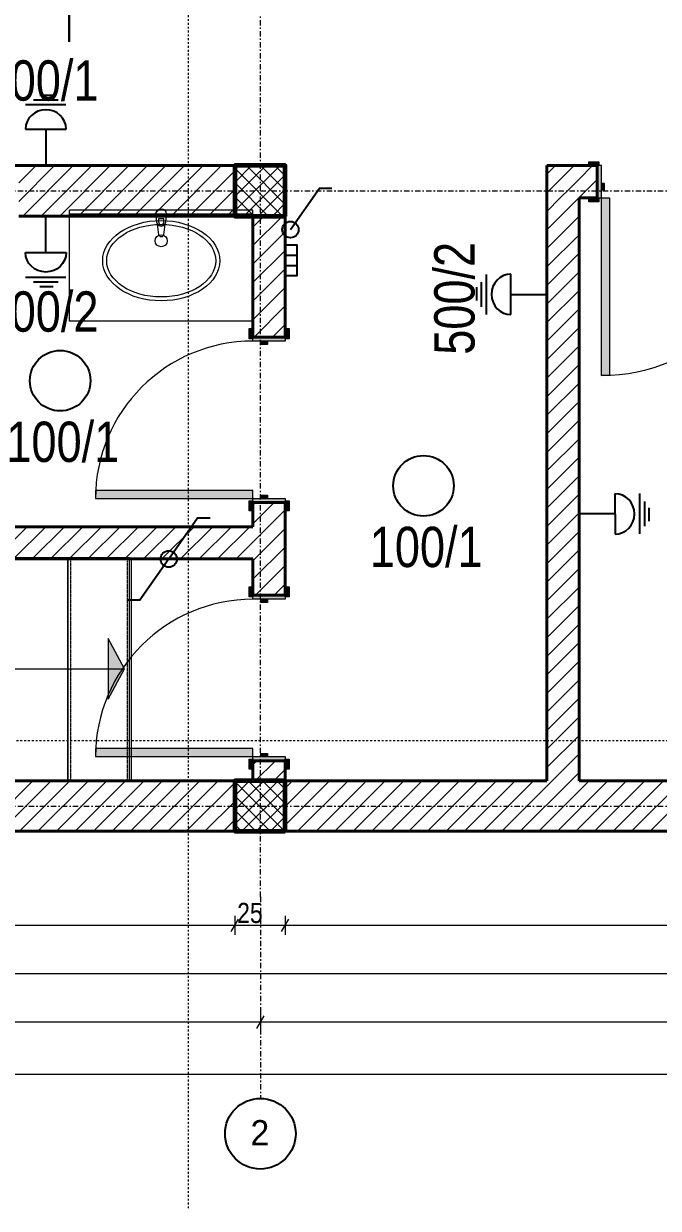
# Model space of a CAD drawing. Header units: millimetres. Extents: x -22688 to 165477, y -34508 to 218425.
# Drawn here: x 12515 to 15659, y 91930 to 97802 of the extents above; entities that cross this region are included whole.
import ezdxf

# ---------------------------------------------------------------- set-up
doc = ezdxf.new("R2010")
doc.units = ezdxf.units.MM
doc.header["$MEASUREMENT"] = 0
for name, pattern in [('- Двойно прекъснати линии', [1093.611073, 529.166651, -211.666656, 141.111112, -211.666656]), ('- Прекъснати линия', [211.666667, 105.833333, -105.833333]), ('Small Dashed', [282.222222, 141.111111, -141.111111])]:
    doc.linetypes.add(name, pattern=pattern)
for name, color, linetype in [('1 _ Плочи - Основни.Structural - Bearing', 7, 'Continuous'), ('6 _ - Конструктивни оси.Dimensioning', 7, 'Continuous'), ('6 _ - Размери - Нива.Dimensioning', 7, 'Continuous'), ('ELEKTRIKA', 24, 'Continuous'), ('Marker - Section', 7, 'Continuous'), ('Structural - Bearing', 7, 'Continuous'), ('Structural - Stair & Railing', 7, 'Continuous')]:
    doc.layers.add(name, color=color, linetype=linetype)
doc.layers.add('3 _ - Обзавеждане - Вътрешно.Furniture', color=7, linetype='Continuous', true_color=0x6b6157)
doc.layers.add('6 _ - Размери - Основни.Dimensioning', color=7, linetype='Continuous', true_color=0x7a7a7a)
doc.layers.add('hatch', color=7, linetype='Continuous', lineweight=9, true_color=0x7a7a7a)
doc.styles.add('GENERATED_STYLE_6', font='Cambria Math.ttf')
doc.styles.add('KIRILICA', font='MCSWIS.TTF', dxfattribs={"width": 0.8, "height": 20})
pattern_1 = [(45, (-46897.83, 95813.185), (-45.961934, 45.961934), [])]
pattern_2 = [(45, (-46897.833, 95813.185), (-35.355335, 35.355335), []), (135, (-46897.833, 95813.185), (35.355335, 35.355335), [])]

# ---------------------------------------------------------------- blocks, each defined once
blk = doc.blocks.new('ednofazna 500ka')
at = {"layer": 'ELEKTRIKA', "color": 1}
for p, q in [((90535.9, 116875.2), (90535.9, 116752.3)), ((90559.9, 116914.2), (90559.9, 116714.8)), ((90681.9, 116914.1), (90681.7, 116712.8)), ((90513.4, 116843.8), (90513.4, 116777.8)), ((90681.8, 116813.5), (90859.5, 116813.5))]:
    blk.add_line(p, q, dxfattribs=at)
at = {"layer": 'ELEKTRIKA', "color": 1, "extrusion": (0, 0, -1)}
blk.add_ellipse((90681.8, 116813.5), major_axis=(0.1, 100.6), ratio=0.960784, start_param=3.141593, end_param=6.283185, dxfattribs=at)
blk = doc.blocks.new('skali')
at = {"layer": 'ELEKTRIKA', "color": 30, "linetype": 'Continuous', "ltscale": 0.25}
for points in [[(90753.6, 114237), (90897, 114441.8), (90959.5, 114441.8)], [(90753.6, 114237), (90610.2, 114032.2), (90547.7, 114032.2)]]:
    blk.add_lwpolyline(points, dxfattribs=at)
blk.add_circle((90753.6, 114237), 40.6, dxfattribs=at)
blk = doc.blocks.new('prekidac')
at = {"layer": 'ELEKTRIKA', "color": 30, "linetype": 'Continuous', "ltscale": 0.25}
blk.add_lwpolyline([(92606.9, 132570), (92750.3, 132774.8), (92812.8, 132774.8)], dxfattribs=at)
blk.add_circle((92606.9, 132570), 40.6, dxfattribs=at)

msp = doc.modelspace()

# ---------------------------------------------------------------- hatches: boundary and pattern name
at = {"layer": 'hatch', "linetype": 'Continuous', "lineweight": 9}
h = msp.add_hatch(dxfattribs=at)
h.set_pattern_fill('COMMON_BRICK_0001', color=256, scale=0.5, style=0, pattern_type=2)
h.set_pattern_definition(pattern_1)
h.paths.add_polyline_path([(12490.5, 97098.8), (12490.5, 96848.8), (13560.2, 96848.8), (13560.2, 97098.8)])
h = msp.add_hatch(dxfattribs=at)
h.set_pattern_fill('1_БЕТОН_СГЛОБЯЕМИ_ЕЛЕМЕН_E7', color=256, scale=0.5, style=0, pattern_type=2)
h.set_pattern_definition(pattern_2)
h.paths.add_polyline_path([(13810.2, 96848.8), (13810.2, 97098.8), (13560.2, 97098.8), (13560.2, 96848.8)])
h = msp.add_hatch(dxfattribs=at)
h.set_pattern_fill('COMMON_BRICK_0001', color=256, scale=0.5, style=0, pattern_type=2)
h.set_pattern_definition(pattern_1)
h.paths.add_polyline_path([(15106.6, 96938.8), (15266.6, 96938.8), (15106.6, 97098.8)])
h = msp.add_hatch(dxfattribs=at)
h.set_pattern_fill('COMMON_BRICK_0001', color=256, scale=0.5, style=0, pattern_type=2)
h.set_pattern_definition(pattern_1)
h.paths.add_polyline_path([(15266.6, 97098.8), (15106.6, 97098.8), (15266.6, 96938.8)])
h = msp.add_hatch(dxfattribs=at)
h.set_pattern_fill('COMMON_BRICK_0001', color=256, scale=0.5, style=0, pattern_type=2)
h.set_pattern_definition(pattern_1)
h.paths.add_polyline_path([(15266.6, 97098.8), (15266.6, 96938.8), (15356.6, 96938.8), (15356.6, 97098.8)])
at = {"layer": 'hatch', "linetype": 'Continuous', "lineweight": 9, "true_color": 0xdedede}
for points in [[(15364.6, 97098.8), (15364.6, 97117.8), (15314.6, 97117.8), (15314.6, 97098.8)], [(15356.6, 97098.8), (15356.6, 96938.8), (15376.6, 96938.8), (15376.6, 97098.8)], [(15376.6, 96978.8), (15392.6, 96978.8), (15392.6, 97010.8), (15376.6, 97010.8)], [(15364.6, 96919.8), (15364.6, 96938.8), (15314.6, 96938.8), (15314.6, 96919.8)], [(15376.6, 96058.8), (15416.6, 96058.8), (15416.6, 96938.8), (15376.6, 96938.8)], [(13631.2, 96240.8), (13650.2, 96240.8), (13650.2, 96290.8), (13631.2, 96290.8)], [(13810.2, 96240.8), (13829.2, 96240.8), (13829.2, 96290.8), (13810.2, 96290.8)], [(13810.2, 96228.8), (13810.2, 96248.8), (13650.2, 96248.8), (13650.2, 96228.8)], [(13722.2, 96228.8), (13690.2, 96228.8), (13690.2, 96212.8), (13722.2, 96212.8)], [(12870.2, 95448.8), (13650.2, 95448.8), (13650.2, 95488.8), (12870.2, 95488.8)], [(13650.2, 95436.8), (13631.2, 95436.8), (13631.2, 95386.8), (13650.2, 95386.8)], [(13810.2, 95428.8), (13810.2, 95448.8), (13650.2, 95448.8), (13650.2, 95428.8)], [(13690.2, 95448.8), (13722.2, 95448.8), (13722.2, 95464.8), (13690.2, 95464.8)], [(13829.2, 95436.8), (13810.2, 95436.8), (13810.2, 95386.8), (13829.2, 95386.8)], [(13631.2, 94960.8), (13650.2, 94960.8), (13650.2, 95010.8), (13631.2, 95010.8)], [(13810.2, 94948.8), (13810.2, 94968.8), (13650.2, 94968.8), (13650.2, 94948.8)], [(13810.2, 94960.8), (13829.2, 94960.8), (13829.2, 95010.8), (13810.2, 95010.8)], [(13722.2, 94948.8), (13690.2, 94948.8), (13690.2, 94932.8), (13722.2, 94932.8)], [(12870.2, 94168.8), (13650.2, 94168.8), (13650.2, 94208.8), (12870.2, 94208.8)], [(13650.2, 94156.8), (13631.2, 94156.8), (13631.2, 94106.8), (13650.2, 94106.8)], [(13810.2, 94148.8), (13810.2, 94168.8), (13650.2, 94168.8), (13650.2, 94148.8)], [(13690.2, 94168.8), (13722.2, 94168.8), (13722.2, 94184.8), (13690.2, 94184.8)], [(13829.2, 94156.8), (13810.2, 94156.8), (13810.2, 94106.8), (13829.2, 94106.8)]]:
    msp.add_hatch(color=254, dxfattribs=at).paths.add_polyline_path(points)
at = {"layer": 'hatch', "linetype": 'Continuous', "lineweight": 9}
h = msp.add_hatch(dxfattribs=at)
h.set_pattern_fill('COMMON_BRICK_0001', color=256, scale=0.5, style=0, pattern_type=2)
h.set_pattern_definition(pattern_1)
h.paths.add_polyline_path([(15106.6, 96938.8), (15106.6, 94048.8), (15266.6, 94048.8), (15266.6, 96938.8)])
h = msp.add_hatch(dxfattribs=at)
h.set_pattern_fill('COMMON_BRICK_0001', color=256, scale=0.5, style=0, pattern_type=2)
h.set_pattern_definition(pattern_1)
h.paths.add_polyline_path([(13650.2, 96848.8), (13650.2, 96248.8), (13810.2, 96248.8), (13810.2, 96848.8)])
h = msp.add_hatch(dxfattribs=at)
h.set_pattern_fill('COMMON_BRICK_0001', color=256, scale=0.5, style=0, pattern_type=2)
h.set_pattern_definition(pattern_1)
h.paths.add_polyline_path([(13810.2, 95428.8), (13650.2, 95428.8), (13650.2, 94968.8), (13810.2, 94968.8)])
h = msp.add_hatch(dxfattribs=at)
h.set_pattern_fill('COMMON_BRICK_0001', color=256, scale=0.5, style=0, pattern_type=2)
h.set_pattern_definition(pattern_1)
h.paths.add_polyline_path([(11567.9, 95148.8), (13650.2, 95148.8), (13650.2, 95308.8), (11567.9, 95308.8)])
h = msp.add_hatch(dxfattribs=at)
h.set_pattern_fill('COMMON_BRICK_0001', color=256, scale=0.5, style=0, pattern_type=2)
h.set_pattern_definition(pattern_1)
h.paths.add_polyline_path([(13650.2, 94048.8), (13810.2, 94048.8), (13810.2, 94148.8), (13650.2, 94148.8)])
h = msp.add_hatch(dxfattribs=at)
h.set_pattern_fill('COMMON_BRICK_0001', color=256, scale=0.5, style=0, pattern_type=2)
h.set_pattern_definition(pattern_1)
h.paths.add_polyline_path([(10212.5, 93798.8), (13560.2, 93798.8), (13560.2, 94048.8), (10212.5, 94048.8)])
h = msp.add_hatch(dxfattribs=at)
h.set_pattern_fill('1_БЕТОН_СГЛОБЯЕМИ_ЕЛЕМЕН_E7', color=256, scale=0.5, style=0, pattern_type=2)
h.set_pattern_definition(pattern_2)
h.paths.add_polyline_path([(13810.2, 93798.8), (13810.2, 94048.8), (13560.2, 94048.8), (13560.2, 93798.8)])
h = msp.add_hatch(dxfattribs=at)
h.set_pattern_fill('COMMON_BRICK_0001', color=256, scale=0.5, style=0, pattern_type=2)
h.set_pattern_definition(pattern_1)
h.paths.add_polyline_path([(13810.2, 93798.8), (18712.5, 93798.8), (18712.5, 94048.8), (13810.2, 94048.8)])
at = {"layer": 'Structural - Stair & Railing', "linetype": 'Continuous', "lineweight": 20}
msp.add_hatch(color=256, dxfattribs=at).paths.add_polyline_path([(13013.6, 94604.1), (12933.6, 94754.1), (12933.6, 94454.1)])

# ---------------------------------------------------------------- linework, layer by layer
at = {"layer": '1 _ Плочи - Основни.Structural - Bearing', "linetype": 'Continuous', "lineweight": 20, "ltscale": 0.01, "flags": 128}
for points in [[(21962.5, 93798.8), (23762.5, 93798.8), (23762.5, 100698.8), (21962.5, 100698.8), (9962.5, 100698.8), (9962.5, 93798.8)], [(13048.4, 94048.7), (13048.4, 95148.8), (11397.9, 95148.8), (11397.9, 96848.8), (10212.5, 96848.8), (10212.5, 95148.7), (10212.5, 94048.7)]]:
    msp.add_lwpolyline(points, close=True, dxfattribs=at)
at = {"layer": '3 _ - Обзавеждане - Вътрешно.Furniture', "linetype": 'Continuous', "lineweight": 20, "ltscale": 0.01}
for p, q in [((13650.2, 96877.6), (12741.4, 96877.6)), ((12741.4, 96327.6), (12741.4, 96877.6)), ((13650.2, 96857.6), (12741.4, 96857.6)), ((13650.2, 96327.6), (13650.2, 96877.6)), ((13182.2, 96835.2), (13182.2, 96820.3)), ((13209.4, 96835.2), (13182.2, 96835.2)), ((13209.4, 96820.3), (13209.4, 96835.2)), ((13650.2, 96327.6), (12741.4, 96327.6))]:
    msp.add_line(p, q, dxfattribs=at)
at = {"layer": '3 _ - Обзавеждане - Вътрешно.Furniture', "linetype": 'Continuous', "lineweight": 20, "ltscale": 0.01, "flags": 128}
msp.add_lwpolyline([(13220.8, 96860.1), (13216.8, 96818.1, -0.12102), (13213.5, 96808.6), (13206.9, 96755.7, -0.882566), (13184.7, 96755.7), (13178.1, 96808.6, -0.12102), (13174.8, 96818.1), (13170.8, 96860.1, -1)], format="xyb", close=True, dxfattribs=at)
at = {"layer": '3 _ - Обзавеждане - Вътрешно.Furniture', "linetype": 'Continuous', "lineweight": 20, "ltscale": 0.01}
msp.add_circle((13195.8, 96726.4), 30, dxfattribs=at)
for centre, radius, start, end in [((13195.8, 96820), 21.1, 212.77103, 327.22897), ((13195.8, 96820.3), 13.6, 180, 0)]:
    msp.add_arc(centre, radius, start, end, dxfattribs=at)
for major_axis, ratio in [((290, 0), 0.686667), ((270, 0), 0.666667)]:
    msp.add_ellipse((13195.8, 96627.6), major_axis=major_axis, ratio=ratio, dxfattribs=at)
at = {"layer": '6 _ - Конструктивни оси.Dimensioning', "linetype": '- Двойно прекъснати линии', "lineweight": 13, "ltscale": 0.05}
for p, q in [((13687.1, 93474.5), (13687.1, 100899)), ((9477.7, 96973.8), (24163.2, 96973.8)), ((9477.7, 93923.8), (24163.2, 93923.8)), ((13687.1, 93474.5), (13687.1, 92474.5))]:
    msp.add_line(p, q, dxfattribs=at)
at = {"layer": '6 _ - Конструктивни оси.Dimensioning', "linetype": 'Continuous', "lineweight": 25, "ltscale": 0.01}
msp.add_circle((13687.1, 92299.5), 175, dxfattribs=at)
at = {"layer": '6 _ - Конструктивни оси.Dimensioning', "linetype": '- Двойно прекъснати линии', "lineweight": 13, "ltscale": 0.01}
msp.add_point((13687.1, 93474.5), dxfattribs=at)
msp.add_point((13687.1, 93474.5), dxfattribs=at)
at = {"layer": '6 _ - Размери - Нива.Dimensioning', "linetype": 'Continuous', "lineweight": 30, "ltscale": 0.01}
msp.add_line((12739.9, 97712.1), (12739.9, 98112.1), dxfattribs=at)
at = {"layer": '6 _ - Размери - Основни.Dimensioning', "linetype": 'Continuous', "lineweight": 20, "ltscale": 0.01}
for p, q in [((13560.2, 93379.4), (13560.2, 93285.6)), ((13810.2, 93379.4), (13810.2, 93285.6)), ((13560.2, 93332.5), (10212.5, 93332.5)), ((13542.1, 93301.2), (13578.2, 93363.7)), ((13810.2, 93332.5), (13560.2, 93332.5)), ((13792.1, 93301.2), (13828.2, 93363.7)), ((18712.5, 93332.5), (13810.2, 93332.5)), ((21962.5, 93092.2), (9962.5, 93092.2)), ((13687.1, 92852.8), (10087.5, 92852.8)), ((13669.1, 92821.5), (13705.2, 92884)), ((13687.1, 92899.7), (13687.1, 92805.9)), ((18837.1, 92852.8), (13687.1, 92852.8)), ((23762.5, 92593.1), (9962.5, 92593.1))]:
    msp.add_line(p, q, dxfattribs=at)
at = {"layer": 'ELEKTRIKA'}
for p, q in [((13810.2, 96704.3), (13810.2, 96554.3)), ((13810.2, 96654.3), (13870.2, 96654.3)), ((13810.2, 96604.3), (13870.2, 96604.3))]:
    msp.add_line(p, q, dxfattribs=at)
msp.add_lwpolyline([(13810.2, 96554.3), (13870.2, 96554.3), (13870.2, 96704.3), (13810.2, 96704.3)], dxfattribs=at)
at = {"layer": 'ELEKTRIKA', "color": 1}
for centre in [(12695, 96032.6), (14495.6, 95511.3)]:
    msp.add_circle(centre, 150, dxfattribs=at)
at = {"layer": 'Marker - Section', "linetype": '- Прекъснати линия', "lineweight": 20, "ltscale": 0.09}
for p, q in [((13331.3, 91929.7), (13331.3, 102440.9)), ((8039.9, 94248.8), (24672, 94248.8))]:
    msp.add_line(p, q, dxfattribs=at)
at = {"layer": 'Structural - Bearing', "linetype": 'Continuous', "lineweight": 18, "ltscale": 0.01}
for p, q in [((15314.6, 97098.8), (15314.6, 97117.8)), ((15314.6, 97117.8), (15364.6, 97117.8)), ((15364.6, 97098.8), (15314.6, 97098.8)), ((15364.6, 97117.8), (15364.6, 97098.8)), ((15314.6, 96919.8), (15314.6, 96938.8)), ((15314.6, 96938.8), (15364.6, 96938.8)), ((15364.6, 96919.8), (15314.6, 96919.8)), ((15364.6, 96938.8), (15364.6, 96919.8)), ((13631.2, 96240.8), (13631.2, 96290.8)), ((13631.2, 96290.8), (13650.2, 96290.8)), ((13650.2, 96290.8), (13650.2, 96240.8)), ((13810.2, 96240.8), (13810.2, 96290.8)), ((13810.2, 96290.8), (13829.2, 96290.8)), ((13829.2, 96290.8), (13829.2, 96240.8)), ((13650.2, 96240.8), (13631.2, 96240.8)), ((13829.2, 96240.8), (13810.2, 96240.8)), ((13631.2, 95386.8), (13631.2, 95436.8)), ((13631.2, 95436.8), (13650.2, 95436.8)), ((13650.2, 95436.8), (13650.2, 95386.8)), ((13810.2, 95386.8), (13810.2, 95436.8)), ((13810.2, 95436.8), (13829.2, 95436.8)), ((13829.2, 95436.8), (13829.2, 95386.8)), ((13650.2, 95386.8), (13631.2, 95386.8)), ((13829.2, 95386.8), (13810.2, 95386.8)), ((13631.2, 94960.8), (13631.2, 95010.8)), ((13631.2, 95010.8), (13650.2, 95010.8)), ((13650.2, 95010.8), (13650.2, 94960.8)), ((13810.2, 94960.8), (13810.2, 95010.8)), ((13810.2, 95010.8), (13829.2, 95010.8)), ((13829.2, 95010.8), (13829.2, 94960.8)), ((13650.2, 94960.8), (13631.2, 94960.8)), ((13829.2, 94960.8), (13810.2, 94960.8)), ((13631.2, 94106.8), (13631.2, 94156.8)), ((13631.2, 94156.8), (13650.2, 94156.8)), ((13650.2, 94156.8), (13650.2, 94106.8)), ((13810.2, 94106.8), (13810.2, 94156.8)), ((13810.2, 94156.8), (13829.2, 94156.8)), ((13829.2, 94156.8), (13829.2, 94106.8)), ((13650.2, 94106.8), (13631.2, 94106.8)), ((13829.2, 94106.8), (13810.2, 94106.8))]:
    msp.add_line(p, q, dxfattribs=at)
at = {"layer": 'Structural - Bearing', "linetype": 'Continuous', "lineweight": 40, "ltscale": 0.01}
for p, q in [((15356.6, 97098.8), (15314.6, 97098.8)), ((15356.6, 97098.8), (15314.6, 97098.8)), ((15356.6, 97098.8), (15314.6, 97098.8)), ((15356.6, 96938.8), (15356.6, 97098.8)), ((15356.6, 96938.8), (15356.6, 97098.8)), ((15356.6, 96938.8), (15356.6, 97098.8)), ((15356.6, 96938.8), (15314.6, 96938.8)), ((15356.6, 96938.8), (15314.6, 96938.8)), ((15356.6, 96938.8), (15314.6, 96938.8)), ((13650.2, 96248.8), (13650.2, 96290.8)), ((13650.2, 96248.8), (13650.2, 96290.8)), ((13650.2, 96248.8), (13650.2, 96290.8)), ((13810.2, 96248.8), (13810.2, 96290.8)), ((13810.2, 96248.8), (13810.2, 96290.8)), ((13810.2, 96248.8), (13810.2, 96290.8)), ((13810.2, 96248.8), (13650.2, 96248.8)), ((13810.2, 96248.8), (13650.2, 96248.8)), ((13810.2, 96248.8), (13650.2, 96248.8)), ((13650.2, 95428.8), (13650.2, 95386.8)), ((13810.2, 95428.8), (13650.2, 95428.8)), ((13810.2, 95428.8), (13650.2, 95428.8)), ((13810.2, 95428.8), (13650.2, 95428.8)), ((13650.2, 95428.8), (13650.2, 95386.8)), ((13650.2, 95428.8), (13650.2, 95386.8)), ((13810.2, 95428.8), (13810.2, 95386.8)), ((13810.2, 95428.8), (13810.2, 95386.8)), ((13810.2, 95428.8), (13810.2, 95386.8)), ((13650.2, 94968.8), (13650.2, 95010.8)), ((13650.2, 94968.8), (13650.2, 95010.8)), ((13650.2, 94968.8), (13650.2, 95010.8)), ((13810.2, 94968.8), (13650.2, 94968.8)), ((13810.2, 94968.8), (13650.2, 94968.8)), ((13810.2, 94968.8), (13650.2, 94968.8)), ((13810.2, 94968.8), (13810.2, 95010.8)), ((13810.2, 94968.8), (13810.2, 95010.8)), ((13810.2, 94968.8), (13810.2, 95010.8)), ((13650.2, 94148.8), (13650.2, 94106.8)), ((13810.2, 94148.8), (13650.2, 94148.8)), ((13810.2, 94148.8), (13650.2, 94148.8)), ((13810.2, 94148.8), (13650.2, 94148.8)), ((13650.2, 94148.8), (13650.2, 94106.8)), ((13650.2, 94148.8), (13650.2, 94106.8)), ((13810.2, 94148.8), (13810.2, 94106.8)), ((13810.2, 94148.8), (13810.2, 94106.8)), ((13810.2, 94148.8), (13810.2, 94106.8))]:
    msp.add_line(p, q, dxfattribs=at)
at = {"layer": 'Structural - Bearing', "linetype": 'Continuous', "lineweight": 15, "ltscale": 0.01}
for p, q in [((15356.6, 97098.8), (15356.6, 96938.8)), ((15376.6, 97098.8), (15356.6, 97098.8)), ((15376.6, 96938.8), (15376.6, 97098.8)), ((15392.6, 97010.8), (15376.6, 97010.8)), ((15376.6, 97010.8), (15376.6, 96978.8)), ((15376.6, 96978.8), (15392.6, 96978.8)), ((15392.6, 96978.8), (15392.6, 97010.8)), ((15356.6, 96938.8), (15376.6, 96938.8)), ((15376.6, 96058.8), (15376.6, 96938.8)), ((15376.6, 96938.8), (15416.6, 96938.8)), ((15416.6, 96938.8), (15416.6, 96058.8)), ((13650.2, 96228.8), (13650.2, 96248.8)), ((13650.2, 96248.8), (13810.2, 96248.8)), ((13810.2, 96228.8), (13650.2, 96228.8)), ((13690.2, 96212.8), (13690.2, 96228.8)), ((13690.2, 96228.8), (13722.2, 96228.8)), ((13722.2, 96212.8), (13690.2, 96212.8)), ((13722.2, 96228.8), (13722.2, 96212.8)), ((13810.2, 96248.8), (13810.2, 96228.8)), ((15416.6, 96058.8), (15376.6, 96058.8)), ((13650.2, 95488.8), (12870.2, 95488.8)), ((12870.2, 95488.8), (12870.2, 95448.8)), ((12870.2, 95448.8), (13650.2, 95448.8)), ((13650.2, 95448.8), (13650.2, 95488.8)), ((13650.2, 95428.8), (13650.2, 95448.8)), ((13650.2, 95448.8), (13810.2, 95448.8)), ((13690.2, 95448.8), (13690.2, 95464.8)), ((13690.2, 95464.8), (13722.2, 95464.8)), ((13722.2, 95448.8), (13690.2, 95448.8)), ((13722.2, 95464.8), (13722.2, 95448.8)), ((13810.2, 95448.8), (13810.2, 95428.8)), ((13810.2, 95428.8), (13650.2, 95428.8)), ((13650.2, 94948.8), (13650.2, 94968.8)), ((13650.2, 94968.8), (13810.2, 94968.8)), ((13810.2, 94968.8), (13810.2, 94948.8)), ((13810.2, 94948.8), (13650.2, 94948.8)), ((13690.2, 94932.8), (13690.2, 94948.8)), ((13690.2, 94948.8), (13722.2, 94948.8)), ((13722.2, 94932.8), (13690.2, 94932.8)), ((13722.2, 94948.8), (13722.2, 94932.8)), ((13650.2, 94208.8), (12870.2, 94208.8)), ((12870.2, 94208.8), (12870.2, 94168.8)), ((13650.2, 94168.8), (13650.2, 94208.8)), ((12870.2, 94168.8), (13650.2, 94168.8)), ((13650.2, 94148.8), (13650.2, 94168.8)), ((13650.2, 94168.8), (13810.2, 94168.8)), ((13810.2, 94148.8), (13650.2, 94148.8)), ((13690.2, 94168.8), (13690.2, 94184.8)), ((13690.2, 94184.8), (13722.2, 94184.8)), ((13722.2, 94168.8), (13690.2, 94168.8)), ((13722.2, 94184.8), (13722.2, 94168.8)), ((13810.2, 94168.8), (13810.2, 94148.8))]:
    msp.add_line(p, q, dxfattribs=at)
at = {"layer": 'Structural - Bearing', "linetype": 'Continuous', "lineweight": 40, "ltscale": 0.01, "flags": 128}
for points in [[(13560.2, 97098.8), (12390.5, 97098.8)], [(15106.6, 97098.8), (15106.6, 96938.8)], [(15356.6, 97098.8), (15106.6, 97098.8)], [(15106.6, 96938.8), (15106.6, 94048.8)], [(15266.6, 96938.8), (15356.6, 96938.8)], [(15266.6, 94048.8), (15266.6, 96938.8)], [(12490.5, 96848.8), (13560.2, 96848.8)], [(13650.2, 96848.8), (13650.2, 96248.8)], [(13810.2, 96248.8), (13810.2, 96848.8)], [(13650.2, 95428.8), (13650.2, 95308.8)], [(13810.2, 94968.8), (13810.2, 95428.8)], [(13650.2, 95308.8), (11567.9, 95308.8)], [(11407.9, 95148.8), (13650.2, 95148.8)], [(13650.2, 95148.8), (13650.2, 94968.8)], [(13650.2, 94148.8), (13650.2, 94048.8)], [(13810.2, 94048.8), (13810.2, 94148.8)], [(13560.2, 94048.8), (10212.5, 94048.8)], [(15106.6, 94048.8), (13810.2, 94048.8)], [(18712.5, 94048.8), (15266.6, 94048.8)], [(10212.5, 93798.8), (13560.2, 93798.8)], [(13810.2, 93798.8), (18712.5, 93798.8)]]:
    msp.add_lwpolyline(points, dxfattribs=at)
at = {"layer": 'Structural - Bearing', "linetype": 'Continuous', "lineweight": 60, "ltscale": 0.01, "flags": 128}
for points in [[(13810.2, 96848.8), (13810.2, 97098.8), (13560.2, 97098.8), (13560.2, 96848.8)], [(13810.2, 93798.8), (13810.2, 94048.8), (13560.2, 94048.8), (13560.2, 93798.8)]]:
    msp.add_lwpolyline(points, close=True, dxfattribs=at)
at = {"layer": 'Structural - Bearing', "linetype": 'Continuous', "lineweight": 15, "ltscale": 0.01}
for centre, radius, start, end in [((15376.6, 96938.8), 880, 270, 0), ((13650.2, 95448.8), 780, 90, 180), ((13650.2, 94168.8), 780, 90, 180)]:
    msp.add_arc(centre, radius, start, end, dxfattribs=at)
at = {"layer": 'Structural - Stair & Railing', "linetype": 'Continuous', "lineweight": 18, "ltscale": 0.01}
for p, q in [((12733.6, 95154.1), (12453.6, 95154.1)), ((12733.6, 94054.1), (12733.6, 95154.1)), ((12733.6, 95154.1), (12733.6, 94054.1)), ((13013.6, 95154.1), (12733.6, 95154.1)), ((13038.6, 95154.1), (13013.6, 95154.1)), ((13038.6, 94054.1), (13038.6, 95154.1)), ((11308, 94604.1), (12733.6, 94604.1)), ((12733.6, 94604.1), (13013.6, 94604.1)), ((12453.6, 94054.1), (12733.6, 94054.1)), ((12733.6, 94054.1), (13013.6, 94054.1)), ((13013.6, 94054.1), (13038.6, 94054.1))]:
    msp.add_line(p, q, dxfattribs=at)
at = {"layer": 'Structural - Stair & Railing', "linetype": 'Small Dashed', "lineweight": 13, "ltscale": 0.01}
for p, q in [((12748.6, 94054.1), (12748.6, 95154.1)), ((13028.6, 94054.1), (13028.6, 95154.1))]:
    msp.add_line(p, q, dxfattribs=at)
at = {"layer": 'Structural - Stair & Railing', "linetype": 'Continuous', "lineweight": 18, "ltscale": 0.01, "flags": 128}
msp.add_lwpolyline([(13013.6, 94604.1), (12933.6, 94754.1), (12933.6, 94454.1)], close=True, dxfattribs=at)

# ---------------------------------------------------------------- block references
at = {"layer": 'ELEKTRIKA', "xscale": -1}
for p, rotation in [((129437.6, 187961.4), 90), ((-75753, 213274.2), 180)]:
    msp.add_blockref('ednofazna 500ka', p, dxfattribs=dict(at, rotation=rotation))
at = {"layer": 'ELEKTRIKA'}
for name, p in [('prekidac', (-78770.9, -35788.5)), ('skali', (-77520.6, -19088.3))]:
    msp.add_blockref(name, p, dxfattribs=at)
at = {"layer": 'ELEKTRIKA', "rotation": 90}
msp.add_blockref('ednofazna 500ka', (129437.6, 5986.1), dxfattribs=at)
at = {"layer": 'ELEKTRIKA', "xscale": -1}
msp.add_blockref('ednofazna 500ka', (106126.1, -21441.6), dxfattribs=at)

# ---------------------------------------------------------------- texts
at = {"layer": '6 _ - Конструктивни оси.Dimensioning', "linetype": 'Continuous', "lineweight": 13, "insert": (13638.3, 92367), "char_height": 125, "attachment_point": 1, "style": 'GENERATED_STYLE_6'}
msp.add_mtext('\\A1;{\\pql;\\pt0;\\fCentury Gothic|b0|i0|c0|p34;2}', dxfattribs=at)
at = {"layer": '6 _ - Размери - Основни.Dimensioning', "linetype": 'Continuous', "lineweight": 35, "insert": (13572.2, 93342.7), "char_height": 100, "attachment_point": 7, "style": 'GENERATED_STYLE_6'}
msp.add_mtext('\\A1;{\\W0.850000x;\\pql;\\fCentury Gothic|b0|i0|c0|p34;25}', dxfattribs=at)
at = {"layer": 'ELEKTRIKA', "color": 1, "linetype": 'Continuous', "ltscale": 0.25, "char_height": 200, "style": 'KIRILICA'}
for s, insert, width, attachment_point in [('{\\fArial|b0|i0|c0|p34;500/1}', (12885.1, 97621), 883.306, 3), ('{\\fArial|b0|i0|c0|p34;500/2}', (12885.1, 96475.5), 883.306, 3), ('{\\fArial|b0|i0|c0|p34;100/1}', (12428.7, 95627), 584.474, 7), ('{\\fArial|b0|i0|c0|p34;100/1}', (14229.3, 95105.6), 584.474, 7)]:
    msp.add_mtext(s, dxfattribs=dict(at, insert=insert, width=width, attachment_point=attachment_point))
at = {"layer": 'ELEKTRIKA', "color": 1, "linetype": 'Continuous', "ltscale": 0.25, "insert": (14548.5, 96720.6), "char_height": 200, "width": 883.306, "attachment_point": 3, "rotation": 90, "style": 'KIRILICA'}
msp.add_mtext('{\\fArial|b0|i0|c0|p34;500/2}', dxfattribs=at)

doc.saveas('drawing.dxf')
